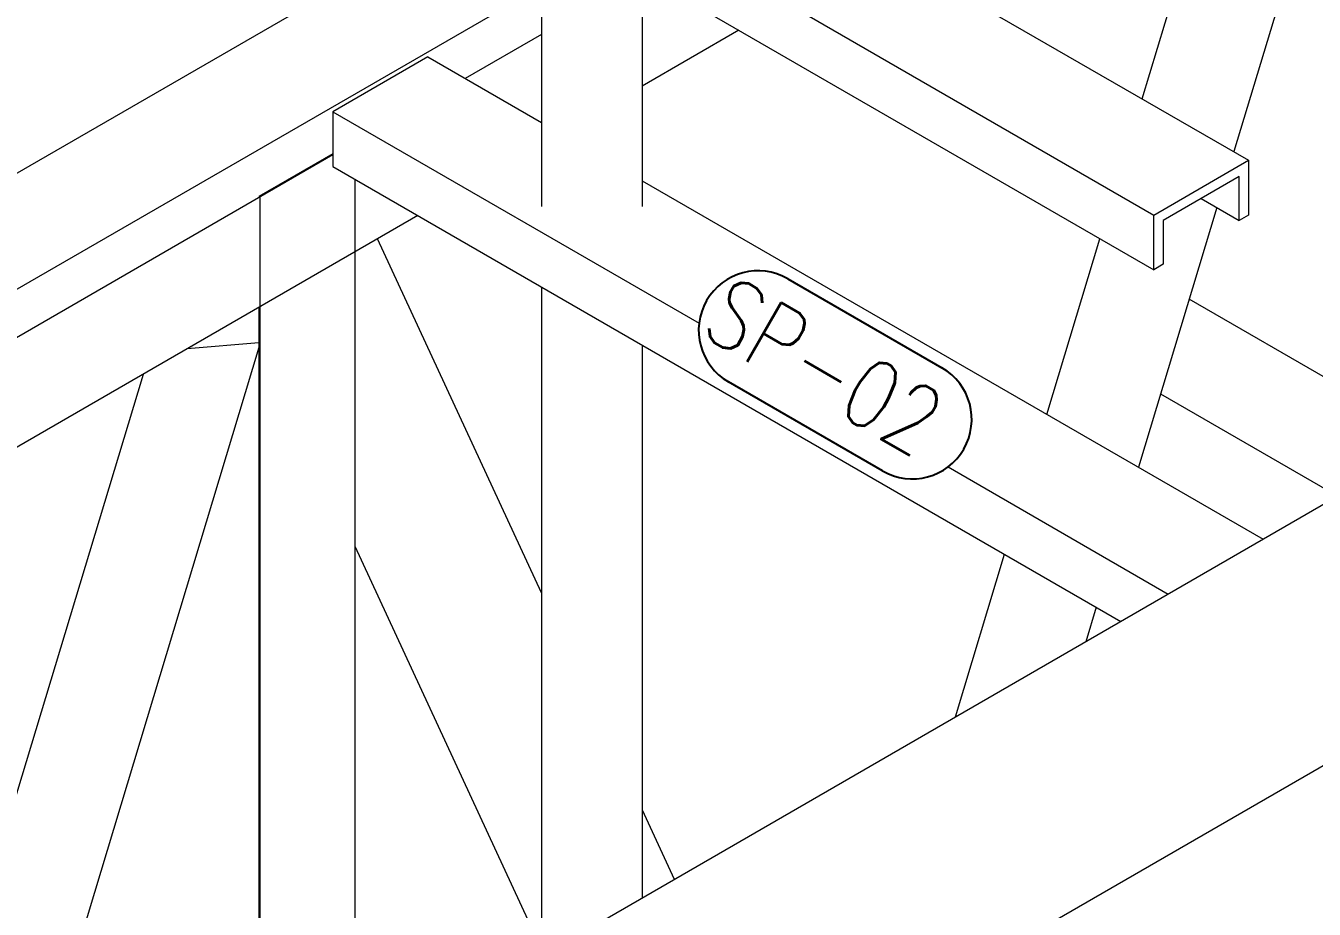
# Model space of a CAD drawing. Header units: millimetres. Extents: x -312439 to 477422, y -331570 to 212570.
# Drawn here: x 364267 to 366620, y 102385 to 103998 of the extents above; entities that cross this region are included whole.
import ezdxf

# ---------------------------------------------------------------- set-up
doc = ezdxf.new("R2010")
doc.units = ezdxf.units.MM
doc.layers.add('ARCONDTEXTO', color=4, linetype='Continuous')
doc.styles.add('ROMANS', font='romans.shx', dxfattribs={"height": 187.5})

msp = doc.modelspace()

# ---------------------------------------------------------------- linework, layer by layer
at = {"color": 5, "linetype": 'Continuous', "lineweight": 0, "extrusion": (-1.11022e-16, 0.816497, 0.57735)}
for p, q in [((364586.614, 101940.686), (370500.469, 105355.052)), ((364296.311, 101297.056), (366843.242, 102767.527))]:
    msp.add_line(p, q, dxfattribs=at)
at = {"color": 7, "linetype": 'Continuous', "lineweight": 0, "extrusion": (-1.11022e-16, 0.816497, 0.57735)}
for p, q in [((365001.356, 104617.587), (366499.765, 103752.48)), ((364828.151, 104517.587), (366326.56, 103652.48)), ((364828.151, 104417.587), (366326.56, 103552.48)), ((365208.877, 104197.775), (365208.877, 103668.137)), ((365392.588, 104091.709), (365392.588, 103668.137)), ((365001.356, 103940.982), (364828.151, 103840.982)), ((365001.356, 103940.982), (365208.877, 103821.17)), ((364828.151, 103840.982), (364828.151, 103740.982)), ((364828.151, 103840.982), (365496.554, 103455.08)), ((364828.151, 103740.982), (366266.485, 102910.56)), ((366326.56, 103652.48), (366499.765, 103752.48)), ((366499.765, 103752.48), (366499.765, 103652.48)), ((365392.588, 103715.104), (366526.292, 103060.56)), ((366482.445, 103722.48), (366343.881, 103642.48)), ((366482.445, 103642.48), (366482.445, 103722.48)), ((366413.163, 103682.48), (366482.445, 103642.48)), ((366326.56, 103552.48), (366326.56, 103652.48)), ((366499.765, 103652.48), (366482.445, 103642.48)), ((366343.881, 103642.48), (366343.881, 103562.48)), ((366343.881, 103562.48), (366326.56, 103552.48)), ((365208.877, 103521.17), (365208.877, 102299.95)), ((365392.588, 103415.104), (365392.588, 102406.016)), ((365951.015, 103192.696), (366353.087, 102960.56))]:
    msp.add_line(p, q, dxfattribs=at)
at = {"color": 3, "linetype": 'Continuous', "lineweight": 0, "extrusion": (-1.11022e-16, 0.816497, 0.57735)}
for p, q in [((366305.444, 103864.671), (366506.782, 104531.225)), ((366684.633, 104469.926), (366472.651, 103768.135)), ((365136.041, 104239.827), (362624.567, 102789.827)), ((365208.877, 104069.878), (362808.165, 102683.827)), ((365208.877, 103981.878), (365069.699, 103901.524)), ((365569.054, 103989.827), (365392.588, 103887.944)), ((364828.151, 103762.066), (362884.375, 102639.827)), ((364828.151, 103764.066), (364692.934, 103685.999)), ((364867.871, 103718.05), (364867.871, 102103.07)), ((364692.934, 103685.999), (364694.666, 103684.999)), ((364694.666, 103684.999), (364694.666, 102003.07)), ((364983.097, 103651.524), (363057.58, 102539.827)), ((366441.786, 103665.954), (366298.626, 103192.003)), ((365208.877, 102962.691), (364909.167, 103608.841)), ((366131.419, 103288.54), (366228.283, 103609.22)), ((364692.934, 103483.999), (364692.934, 102002.07)), ((366684.633, 103329.367), (366391.277, 103498.736)), ((364692.934, 103410.559), (364177.621, 101704.554)), ((364692.934, 103419.046), (364561.855, 103408.32)), ((363939.777, 101567.234), (364481.958, 103362.192)), ((366339.131, 103326.1), (366662.675, 103139.301)), ((364867.871, 103047.777), (365208.877, 102312.597)), ((365964.601, 102736.267), (366054.258, 103033.089)), ((366221.465, 102936.552), (366202.445, 102873.587)), ((364296.311, 101297.056), (366843.242, 102767.527)), ((365392.588, 102566.624), (365451.349, 102439.941))]:
    msp.add_line(p, q, dxfattribs=at)
at = {"color": 1}
for points in [[(365658.807, 103536.041), (365940.004, 103373.692)], [(365831.3, 103185.413), (365550.104, 103347.762)]]:
    msp.add_lwpolyline(points, dxfattribs=at)
for centre, start, end in [((365604.455, 103441.902), 60, 240), ((365885.652, 103279.553), 240, 60)]:
    msp.add_arc(centre, 108.703, start, end, dxfattribs=at)

# ---------------------------------------------------------------- texts
at = {"layer": 'ARCONDTEXTO', "color": 3, "linetype": 'Continuous', "lineweight": -3, "style": 'ROMANS', "width": 0.8}
msp.add_text('SP-02', height=125, rotation=330, dxfattribs=at).set_placement((365495.137, 103436.055))

doc.saveas('drawing.dxf')
